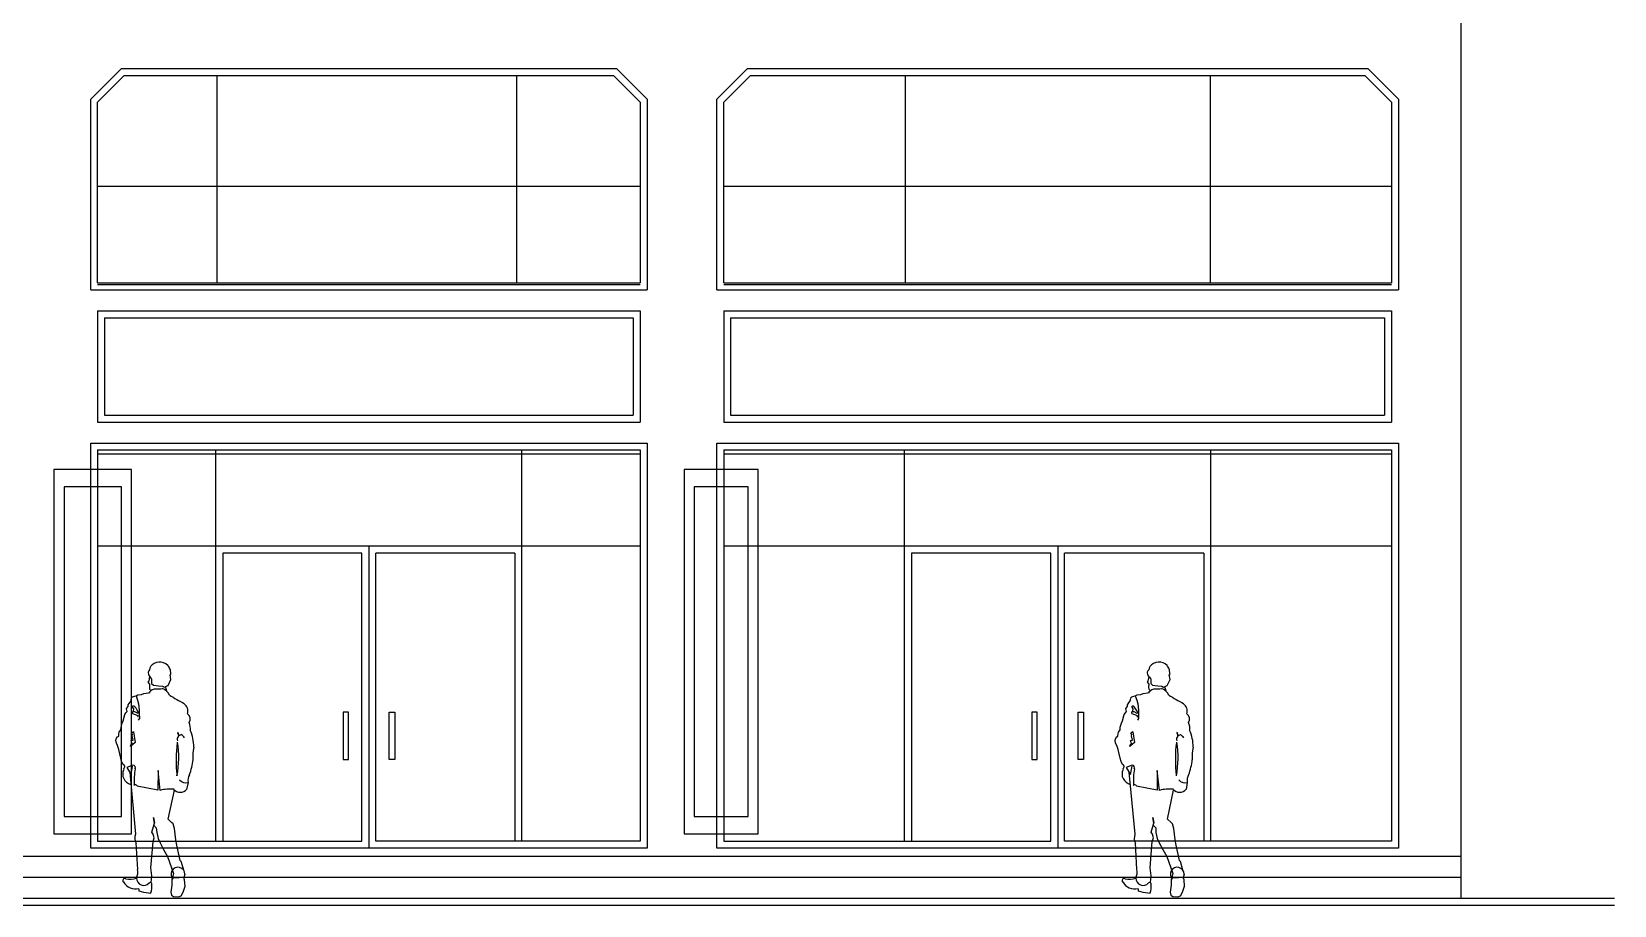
# Model space of a CAD drawing. Header units: inches. Extents: x 330 to 939, y 702 to 1608.
# Drawn here: x 836.8 to 939, y 702.5 to 758.9 of the extents above; entities that cross this region are included whole.
import ezdxf

# ---------------------------------------------------------------- set-up
doc = ezdxf.new("R2010")
doc.units = ezdxf.units.IN
doc.header["$MEASUREMENT"] = 0
doc.layers.add('01_EXISTING_RETAINED', color=7, linetype='Continuous', lineweight=25)
doc.layers.add('02_NEW_FACADE', color=7, linetype='Continuous', lineweight=25)

msp = doc.modelspace()

# ---------------------------------------------------------------- linework, layer by layer
at = {"layer": '01_EXISTING_RETAINED'}
for p, q in [((929.11, 702.93), (929.11, 759.58)), ((842.55, 756.49), (840.57, 754.51)), ((842.74, 756.04), (841.02, 754.32)), ((842.55, 756.49), (874.54, 756.49)), ((842.74, 756.04), (874.35, 756.04)), ((848.75, 742.66), (848.75, 756.04)), ((868.11, 742.66), (868.11, 756.04)), ((874.35, 756.04), (876.07, 754.32)), ((874.54, 756.49), (876.52, 754.51)), ((883, 756.49), (881.02, 754.51)), ((883.19, 756.04), (881.47, 754.32)), ((883, 756.49), (923.08, 756.49)), ((883.19, 756.04), (922.89, 756.04)), ((893.2, 742.66), (893.2, 756.04)), ((912.91, 742.66), (912.91, 756.04)), ((922.89, 756.04), (924.61, 754.32)), ((923.08, 756.49), (925.06, 754.51)), ((840.57, 742.21), (840.57, 754.51)), ((841.02, 742.66), (841.02, 754.32)), ((876.07, 754.32), (876.07, 742.66)), ((876.52, 754.51), (876.52, 742.21)), ((881.02, 742.21), (881.02, 754.51)), ((881.47, 742.66), (881.47, 754.32)), ((924.61, 754.32), (924.61, 742.66)), ((925.06, 754.51), (925.06, 742.21)), ((841.02, 748.9), (876.07, 748.9)), ((881.47, 748.9), (924.61, 748.9)), ((841.02, 742.66), (876.07, 742.66)), ((841.02, 742.55), (876.07, 742.55)), ((881.47, 742.66), (924.61, 742.66)), ((881.47, 742.55), (924.61, 742.55)), ((840.57, 742.21), (876.52, 742.21)), ((881.02, 742.21), (925.06, 742.21)), ((841.02, 740.86), (876.07, 740.86)), ((841.02, 740.86), (841.02, 733.67)), ((841.46, 740.41), (875.62, 740.41)), ((841.46, 740.41), (841.46, 734.12)), ((875.62, 740.41), (875.62, 734.12)), ((876.07, 740.86), (876.07, 733.67)), ((881.47, 740.86), (881.47, 733.67)), ((881.47, 740.86), (924.61, 740.86)), ((881.91, 740.41), (881.91, 734.12)), ((881.91, 740.41), (924.16, 740.41)), ((924.16, 740.41), (924.16, 734.12)), ((924.61, 740.86), (924.61, 733.67)), ((841.46, 734.12), (875.62, 734.12)), ((881.91, 734.12), (924.16, 734.12)), ((841.02, 733.67), (876.07, 733.67)), ((881.47, 733.67), (924.61, 733.67)), ((840.57, 732.32), (876.52, 732.32)), ((840.57, 706.16), (840.57, 732.32)), ((876.52, 732.32), (876.52, 706.16)), ((881.02, 706.16), (881.02, 732.32)), ((881.02, 732.32), (925.06, 732.32)), ((925.06, 732.32), (925.06, 706.16)), ((841.02, 731.87), (876.07, 731.87)), ((841.02, 731.87), (841.02, 706.61)), ((841.02, 731.63), (876.07, 731.63)), ((848.66, 706.61), (848.66, 731.87)), ((868.43, 706.61), (868.43, 731.87)), ((876.07, 731.87), (876.07, 706.61)), ((881.47, 731.87), (881.47, 706.61)), ((881.47, 731.87), (924.61, 731.87)), ((881.47, 731.63), (924.61, 731.63)), ((893.15, 706.61), (893.15, 731.87)), ((912.93, 706.61), (912.93, 731.87)), ((924.61, 731.87), (924.61, 706.61)), ((876.07, 725.66), (841.02, 725.66)), ((849.11, 725.21), (849.11, 706.61)), ((858.09, 725.21), (849.11, 725.21)), ((858.09, 706.61), (858.09, 725.21)), ((858.54, 725.66), (858.54, 706.16)), ((858.99, 706.61), (858.99, 725.21)), ((867.98, 725.21), (858.99, 725.21)), ((867.98, 725.21), (867.98, 706.61)), ((924.61, 725.66), (881.47, 725.66)), ((902.59, 725.21), (893.6, 725.21)), ((893.6, 725.21), (893.6, 706.61)), ((902.59, 706.61), (902.59, 725.21)), ((903.04, 725.66), (903.04, 706.16)), ((912.48, 725.21), (903.49, 725.21)), ((903.49, 706.61), (903.49, 725.21)), ((912.48, 725.21), (912.48, 706.61)), ((844.41, 717.88), (844.38, 717.68)), ((845.59, 717.91), (845.55, 717.96)), ((845.63, 717.86), (845.59, 717.91)), ((845.67, 717.79), (845.63, 717.86)), ((845.72, 717.68), (845.67, 717.79)), ((908.97, 717.88), (908.93, 717.68)), ((910.14, 717.91), (910.11, 717.96)), ((910.18, 717.86), (910.14, 717.91)), ((910.23, 717.79), (910.18, 717.86)), ((910.27, 717.68), (910.23, 717.79)), ((844.32, 716.95), (844.27, 716.88)), ((844.27, 716.88), (844.36, 716.76)), ((844.32, 717.62), (844.28, 717.53)), ((844.28, 717.53), (844.3, 717.36)), ((844.3, 717.36), (844.36, 717.28)), ((844.38, 717.68), (844.32, 717.62)), ((844.36, 717.25), (844.32, 716.95)), ((844.36, 717.28), (844.41, 717.21)), ((844.36, 716.76), (844.36, 716.56)), ((844.41, 717.21), (844.45, 717.15)), ((844.45, 717.15), (844.5, 717.09)), ((844.5, 717.09), (844.5, 717.01)), ((844.5, 717.01), (844.5, 716.8)), ((844.5, 716.8), (844.62, 716.69)), ((845.57, 716.67), (845.74, 717.06)), ((845.7, 717.36), (845.75, 717.37)), ((845.74, 717.06), (845.7, 717.36)), ((845.74, 717.45), (845.72, 717.68)), ((845.75, 717.37), (845.74, 717.45)), ((908.87, 717.62), (908.83, 717.53)), ((908.83, 717.53), (908.85, 717.36)), ((908.87, 716.95), (908.83, 716.88)), ((908.83, 716.88), (908.92, 716.76)), ((908.85, 717.36), (908.91, 717.28)), ((908.93, 717.68), (908.87, 717.62)), ((908.92, 717.25), (908.87, 716.95)), ((908.91, 717.28), (908.96, 717.21)), ((908.92, 716.76), (908.91, 716.56)), ((908.96, 717.21), (909.01, 717.15)), ((909.01, 717.15), (909.06, 717.09)), ((909.06, 717.09), (909.05, 717.01)), ((909.05, 717.01), (909.05, 716.8)), ((909.05, 716.8), (909.17, 716.69)), ((910.12, 716.67), (910.3, 717.06)), ((910.25, 717.36), (910.3, 717.37)), ((910.3, 717.06), (910.25, 717.36)), ((910.29, 717.45), (910.27, 717.68)), ((910.3, 717.37), (910.29, 717.45)), ((843.18, 715.67), (843.19, 715.75)), ((843.19, 715.75), (843.21, 715.86)), ((843.21, 715.86), (843.28, 715.94)), ((843.28, 715.94), (843.4, 715.98)), ((843.4, 715.98), (843.5, 715.99)), ((843.5, 716), (843.62, 716.06)), ((843.5, 715.99), (843.6, 715.73)), ((843.6, 715.73), (843.66, 715.48)), ((843.62, 716.06), (843.85, 716.09)), ((843.85, 716.09), (844, 716.16)), ((844, 716.16), (844.3, 716.19)), ((844.3, 716.19), (844.41, 716.21)), ((844.36, 716.56), (844.36, 716.44)), ((844.36, 716.44), (844.48, 716.33)), ((844.62, 716.69), (844.79, 716.67)), ((844.79, 716.67), (844.95, 716.64)), ((844.95, 716.64), (845.21, 716.63)), ((845.21, 716.63), (845.33, 716.56)), ((845.33, 716.56), (845.41, 716.59)), ((845.41, 716.6), (845.57, 716.67)), ((907.73, 715.67), (907.74, 715.75)), ((907.74, 715.75), (907.77, 715.86)), ((907.77, 715.86), (907.83, 715.94)), ((907.83, 715.94), (907.96, 715.98)), ((907.96, 715.98), (908.05, 715.99)), ((908.05, 716), (908.17, 716.06)), ((908.05, 715.99), (908.16, 715.73)), ((908.16, 715.73), (908.21, 715.48)), ((908.17, 716.06), (908.41, 716.09)), ((908.41, 716.09), (908.56, 716.16)), ((908.56, 716.16), (908.85, 716.19)), ((908.85, 716.19), (908.96, 716.21)), ((908.91, 716.56), (908.92, 716.44)), ((908.92, 716.44), (909.03, 716.33)), ((909.17, 716.69), (909.34, 716.67)), ((909.34, 716.67), (909.5, 716.64)), ((909.5, 716.64), (909.76, 716.63)), ((909.76, 716.63), (909.88, 716.56)), ((909.88, 716.56), (909.96, 716.59)), ((909.97, 716.6), (910.12, 716.67)), ((842.67, 714.38), (842.77, 714.8)), ((842.77, 714.8), (842.85, 714.91)), ((842.85, 714.91), (842.93, 714.98)), ((842.88, 715.17), (842.89, 715.19)), ((842.93, 714.98), (842.88, 715.17)), ((842.89, 715.19), (842.99, 715.31)), ((842.99, 715.31), (843, 715.42)), ((843, 715.42), (843.18, 715.67)), ((843.29, 715.33), (843.26, 715.31)), ((843.26, 715.31), (843.26, 715.26)), ((843.26, 715.26), (843.33, 715.16)), ((843.27, 714.96), (843.31, 714.99)), ((843.27, 714.88), (843.27, 714.96)), ((843.3, 714.83), (843.27, 714.88)), ((843.36, 715.33), (843.29, 715.33)), ((843.64, 714.71), (843.3, 714.83)), ((843.33, 715.16), (843.31, 715)), ((843.31, 714.99), (843.41, 714.98)), ((843.42, 715.28), (843.36, 715.33)), ((843.41, 714.98), (843.61, 714.88)), ((843.5, 715.2), (843.42, 715.28)), ((843.58, 715.08), (843.5, 715.2)), ((843.68, 714.91), (843.58, 715.08)), ((843.61, 714.88), (843.68, 714.91)), ((843.64, 714.62), (843.64, 714.71)), ((843.66, 715.48), (843.67, 715.3)), ((843.67, 715.3), (843.71, 715.06)), ((843.71, 715.06), (843.71, 714.85)), ((843.71, 714.85), (843.72, 714.54)), ((857.22, 714.95), (856.87, 714.95)), ((856.87, 714.95), (856.87, 711.89)), ((857.22, 711.89), (857.22, 714.95)), ((859.86, 714.95), (860.22, 714.95)), ((859.86, 711.89), (859.86, 714.95)), ((860.22, 714.95), (860.22, 711.89)), ((901.72, 714.95), (901.36, 714.95)), ((901.36, 714.95), (901.36, 711.89)), ((901.72, 711.89), (901.72, 714.95)), ((904.36, 714.95), (904.71, 714.95)), ((904.36, 711.89), (904.36, 714.95)), ((904.71, 714.95), (904.71, 711.89)), ((907.23, 714.38), (907.33, 714.8)), ((907.33, 714.8), (907.41, 714.91)), ((907.41, 714.91), (907.49, 714.98)), ((907.44, 715.19), (907.55, 715.31)), ((907.44, 715.17), (907.44, 715.19)), ((907.49, 714.98), (907.44, 715.17)), ((907.55, 715.42), (907.73, 715.67)), ((907.55, 715.31), (907.55, 715.42)), ((907.84, 715.33), (907.82, 715.31)), ((907.82, 715.31), (907.82, 715.26)), ((907.82, 715.26), (907.89, 715.16)), ((907.82, 714.96), (907.87, 714.99)), ((907.83, 714.88), (907.82, 714.96)), ((907.85, 714.83), (907.83, 714.88)), ((907.92, 715.33), (907.84, 715.33)), ((908.2, 714.71), (907.85, 714.83)), ((907.89, 715.16), (907.87, 715)), ((907.87, 714.99), (907.96, 714.98)), ((907.98, 715.28), (907.92, 715.33)), ((907.96, 714.98), (908.16, 714.88)), ((908.05, 715.2), (907.98, 715.28)), ((908.14, 715.08), (908.05, 715.2)), ((908.24, 714.91), (908.14, 715.08)), ((908.16, 714.88), (908.24, 714.91)), ((908.2, 714.62), (908.2, 714.71)), ((908.21, 715.48), (908.23, 715.3)), ((908.23, 715.3), (908.27, 715.06)), ((908.27, 715.06), (908.26, 714.85)), ((908.26, 714.85), (908.27, 714.54)), ((842.41, 713.66), (842.52, 713.81)), ((842.52, 713.81), (842.53, 713.97)), ((842.53, 713.97), (842.61, 714.23)), ((842.61, 714.23), (842.67, 714.38)), ((843.2, 713.61), (843.33, 713.69)), ((843.33, 713.68), (843.44, 712.99)), ((843.72, 714.54), (843.64, 714.43)), ((906.97, 713.66), (907.07, 713.81)), ((907.07, 713.81), (907.08, 713.97)), ((907.08, 713.97), (907.16, 714.23)), ((907.16, 714.23), (907.23, 714.38)), ((907.76, 713.61), (907.89, 713.69)), ((907.89, 713.68), (908, 712.99)), ((908.27, 714.54), (908.19, 714.43)), ((842.19, 713.14), (842.23, 713.27)), ((842.23, 712.94), (842.19, 713.14)), ((842.23, 713.27), (842.31, 713.35)), ((842.31, 712.8), (842.23, 712.94)), ((842.31, 713.35), (842.38, 713.4)), ((842.39, 712.53), (842.31, 712.8)), ((842.38, 713.56), (842.41, 713.66)), ((842.38, 713.4), (842.38, 713.56)), ((843.44, 712.99), (843.14, 712.72)), ((843.14, 712.72), (843.17, 712.84)), ((843.17, 712.84), (843.24, 712.91)), ((843.19, 713.11), (843.32, 713.14)), ((843.24, 712.91), (843.19, 713.11)), ((843.27, 713.5), (843.2, 713.61)), ((843.25, 713.41), (843.27, 713.5)), ((843.32, 713.14), (843.25, 713.41)), ((906.75, 713.14), (906.79, 713.27)), ((906.78, 712.94), (906.75, 713.14)), ((906.87, 712.8), (906.78, 712.94)), ((906.79, 713.27), (906.86, 713.35)), ((906.86, 713.35), (906.93, 713.4)), ((906.95, 712.53), (906.87, 712.8)), ((906.93, 713.4), (906.94, 713.56)), ((906.94, 713.56), (906.97, 713.66)), ((908, 712.99), (907.69, 712.72)), ((907.69, 712.72), (907.73, 712.84)), ((907.73, 712.84), (907.8, 712.91)), ((907.74, 713.11), (907.88, 713.14)), ((907.8, 712.91), (907.74, 713.11)), ((907.83, 713.5), (907.76, 713.61)), ((907.8, 713.41), (907.83, 713.5)), ((907.88, 713.14), (907.8, 713.41)), ((842.51, 711.98), (842.39, 712.53)), ((842.57, 711.76), (842.51, 711.98)), ((842.66, 711.57), (842.57, 711.76)), ((856.87, 711.89), (857.22, 711.89)), ((860.22, 711.89), (859.86, 711.89)), ((901.36, 711.89), (901.72, 711.89)), ((904.71, 711.89), (904.36, 711.89)), ((907.07, 711.98), (906.95, 712.53)), ((907.13, 711.76), (907.07, 711.98)), ((907.22, 711.57), (907.13, 711.76)), ((843.3, 711.52), (842.91, 711.37)), ((842.91, 711.37), (843.18, 710.92)), ((843.09, 711.08), (843.47, 707.07)), ((843.18, 710.92), (843.28, 711.47)), ((844.92, 711.18), (844.91, 709.92)), ((845.06, 709.89), (844.92, 711.18)), ((907.85, 711.52), (907.46, 711.37)), ((907.46, 711.37), (907.74, 710.92)), ((907.64, 711.08), (908.02, 707.07)), ((907.74, 710.92), (907.84, 711.47)), ((909.47, 711.18), (909.46, 709.92)), ((909.62, 709.89), (909.47, 711.18)), ((844.91, 709.92), (843.58, 710.16)), ((845.58, 708.03), (845.98, 709.92)), ((846.86, 710.41), (846.77, 709.95)), ((909.46, 709.92), (908.13, 710.16)), ((910.14, 708.03), (910.53, 709.92)), ((911.41, 710.41), (911.33, 709.95)), ((844.53, 707.19), (844.7, 707.78)), ((844.62, 708.14), (844.7, 707.8)), ((844.7, 707.78), (844.62, 708.14)), ((844.7, 707.8), (844.62, 707.67)), ((844.62, 707.67), (844.81, 707.47)), ((845.8, 707.83), (845.58, 708.03)), ((845.9, 707.73), (845.8, 707.83)), ((845.99, 707.44), (845.9, 707.73)), ((909.08, 707.19), (909.26, 707.78)), ((909.18, 708.14), (909.26, 707.8)), ((909.26, 707.78), (909.18, 708.14)), ((909.26, 707.8), (909.18, 707.67)), ((909.18, 707.67), (909.37, 707.47)), ((910.36, 707.83), (910.14, 708.03)), ((910.46, 707.73), (910.36, 707.83)), ((910.55, 707.44), (910.46, 707.73)), ((841.02, 706.61), (858.09, 706.61)), ((843.49, 706.51), (843.59, 704.79)), ((844.46, 704.9), (844.6, 706.59)), ((844.6, 707.08), (844.53, 707.19)), ((844.67, 706.84), (844.6, 707.08)), ((844.6, 706.59), (844.67, 706.84)), ((844.81, 707.47), (844.84, 707.17)), ((844.84, 707.17), (844.92, 706.8)), ((844.92, 706.8), (845.05, 706.51)), ((845.05, 706.51), (845.28, 706.07)), ((846.08, 706.7), (845.99, 707.44)), ((846.13, 706.35), (846.08, 706.7)), ((876.07, 706.61), (858.99, 706.61)), ((881.47, 706.61), (902.59, 706.61)), ((924.61, 706.61), (903.49, 706.61)), ((908.05, 706.51), (908.14, 704.79)), ((909.01, 704.9), (909.15, 706.59)), ((909.16, 707.08), (909.08, 707.19)), ((909.15, 706.59), (909.22, 706.84)), ((909.22, 706.84), (909.16, 707.08)), ((909.37, 707.47), (909.39, 707.17)), ((909.39, 707.17), (909.47, 706.8)), ((909.47, 706.8), (909.6, 706.51)), ((909.6, 706.51), (909.83, 706.07)), ((910.63, 706.7), (910.55, 707.44)), ((910.69, 706.35), (910.63, 706.7)), ((929.11, 705.62), (668.43, 705.62)), ((876.52, 706.16), (840.57, 706.16)), ((845.28, 706.07), (845.53, 705.62)), ((845.53, 705.62), (845.92, 704.53)), ((846.34, 705.37), (846.13, 706.35)), ((925.06, 706.16), (881.02, 706.16)), ((909.83, 706.07), (910.08, 705.62)), ((910.08, 705.62), (910.47, 704.53)), ((910.9, 705.37), (910.69, 706.35)), ((844.51, 704.37), (844.46, 704.9)), ((845.92, 704.53), (845.88, 704.36)), ((846.41, 705.31), (846.34, 705.37)), ((846.58, 704.74), (846.41, 705.31)), ((846.66, 704.49), (846.59, 704.26)), ((909.07, 704.37), (909.01, 704.9)), ((910.47, 704.53), (910.43, 704.36)), ((910.97, 705.31), (910.9, 705.37)), ((911.13, 704.74), (910.97, 705.31)), ((911.22, 704.49), (911.15, 704.26)), ((929.11, 704.28), (668.43, 704.28)), ((843.71, 703.39), (843.7, 703.55)), ((844.48, 703.94), (844.51, 704.37)), ((845.82, 703.78), (845.75, 703.33)), ((845.88, 704.36), (845.82, 704.16)), ((845.82, 704.16), (845.82, 703.78)), ((846.59, 704.27), (845.98, 704.23)), ((846.55, 703.32), (846.67, 703.72)), ((846.64, 704.13), (846.59, 704.27)), ((846.67, 703.72), (846.64, 704.13)), ((908.26, 703.39), (908.25, 703.55)), ((909.04, 703.94), (909.07, 704.37)), ((910.37, 703.78), (910.31, 703.33)), ((910.38, 704.16), (910.37, 703.78)), ((910.43, 704.36), (910.38, 704.16)), ((911.15, 704.27), (910.54, 704.23)), ((911.1, 703.32), (911.23, 703.72)), ((911.2, 704.13), (911.15, 704.27)), ((911.23, 703.72), (911.2, 704.13)), ((651, 702.93), (939, 702.93)), ((651, 702.48), (939, 702.48)), ((844.01, 703.31), (843.71, 703.39)), ((844.46, 703.23), (844.01, 703.31)), ((845.75, 703.33), (845.8, 703.14)), ((845.8, 703.14), (845.92, 703.05)), ((845.92, 703.05), (846.24, 703.02)), ((846.24, 703.02), (846.42, 703.1)), ((846.42, 703.1), (846.55, 703.32)), ((908.57, 703.31), (908.26, 703.39)), ((909.01, 703.23), (908.57, 703.31)), ((910.31, 703.33), (910.35, 703.14)), ((910.35, 703.14), (910.47, 703.05)), ((910.47, 703.05), (910.8, 703.02)), ((910.8, 703.02), (910.98, 703.1)), ((910.98, 703.1), (911.1, 703.32))]:
    msp.add_line(p, q, dxfattribs=at)
for centre, radius, start, end in [((845.02, 717.43), 0.745, 45.1575, 141.624), ((909.58, 717.43), 0.745, 45.1575, 141.624), ((844.81, 715.86), 0.578, 90.7032, 142.335), ((843.78, 737.36), 20.94, 272.8138, 273.8726), ((845.02, 715.8), 0.686, 20.9493, 75.2447), ((845.71, 716.53), 0.299, 166.5646, 217.8265), ((851.94, 725.85), 11.64, 237.3378, 242.7805), ((909.37, 715.86), 0.578, 90.7032, 142.335), ((908.33, 737.36), 20.94, 272.8138, 273.8726), ((909.57, 715.8), 0.686, 20.9493, 75.2447), ((910.27, 716.53), 0.299, 166.5646, 217.8265), ((916.5, 725.85), 11.64, 237.3378, 242.7805), ((846.26, 715.02), 0.587, 342.2683, 53.1102), ((846.59, 714.5), 0.416, 327.4972, 55.6712), ((910.82, 715.02), 0.587, 342.2683, 53.1102), ((911.14, 714.5), 0.416, 327.4972, 55.6712), ((846.02, 713.89), 0.996, 353.2671, 22.722), ((844.6, 712.71), 2.63, 359.5066, 23.9654), ((910.58, 713.89), 0.996, 353.2671, 22.722), ((909.16, 712.71), 2.63, 359.5066, 23.9654), ((855.25, 711.86), 9.16, 172.8735, 186.3386), ((840.46, 711.99), 5.8, 348.6183, 10.1636), ((846.45, 713.19), 0.295, 132.892, 197.5234), ((846.32, 713.6), 0.136, 160.6722, 311.1082), ((845.98, 713.46), 0.278, 349.0023, 35.0458), ((845.88, 712.69), 0.969, 38.6237, 56.4826), ((849.48, 712.1), 2.32, 165.5713, 185.6094), ((919.8, 711.86), 9.16, 172.8735, 186.3386), ((905.02, 711.99), 5.8, 348.6183, 10.1636), ((911.01, 713.19), 0.295, 132.892, 197.5234), ((910.88, 713.6), 0.136, 160.6722, 311.1082), ((910.53, 713.46), 0.278, 349.0023, 35.0458), ((910.43, 712.69), 0.969, 38.6237, 56.4826), ((914.04, 712.1), 2.32, 165.5713, 185.6094), ((843.52, 712.24), 3.68, 338.834, 354.299), ((908.07, 712.24), 3.68, 338.834, 354.299), ((843.32, 710.95), 0.682, 154.158, 257.0497), ((842.64, 711.44), 0.134, 288.8367, 82.0052), ((843.3, 711.36), 0.155, 328.1519, 90.8371), ((847.95, 710.52), 4.57, 170.2742, 183.3476), ((847.62, 710.53), 0.772, 150.4278, 189.564), ((907.88, 710.95), 0.682, 154.158, 257.0497), ((907.2, 711.44), 0.134, 288.8367, 82.0052), ((907.85, 711.36), 0.155, 328.1519, 90.8371), ((912.5, 710.52), 4.57, 170.2742, 183.3476), ((912.17, 710.53), 0.772, 150.4278, 189.564), ((843.46, 710.13), 0.132, 27.8581, 136.2768), ((845.69, 707.43), 2.55, 84.0861, 104.5823), ((846.35, 710.34), 0.567, 222.1752, 319.4113), ((846.73, 710.95), 0.562, 222.8461, 283.359), ((908.01, 710.13), 0.132, 27.8581, 136.2768), ((910.25, 707.43), 2.55, 84.0861, 104.5823), ((910.91, 710.34), 0.567, 222.1752, 319.4113), ((911.28, 710.95), 0.562, 222.8461, 283.359), ((844.11, 706.81), 0.688, 158.1105, 207.9426), ((908.67, 706.81), 0.688, 158.1105, 207.9426), ((842.94, 704.59), 0.675, 329.2053, 17.439), ((846.21, 704.49), 0.446, 0.2336, 227.5247), ((907.5, 704.59), 0.675, 329.2053, 17.439), ((910.76, 704.49), 0.446, 0.2336, 227.5247), ((842.77, 704.08), 0.133, 61.3093, 231.1448), ((843.48, 704.44), 0.908, 210.0612, 282.7366), ((843.13, 705.39), 1.23, 256.1798, 289.1944), ((843.99, 704.22), 0.46, 178.6275, 318.9985), ((844.41, 703.83), 0.119, 324.8885, 136.639), ((843.33, 703.65), 1.19, 341.8585, 7.4816), ((907.33, 704.08), 0.133, 61.3093, 231.1448), ((908.03, 704.44), 0.908, 210.0612, 282.7366), ((907.69, 705.39), 1.23, 256.1798, 289.1944), ((908.55, 704.22), 0.46, 178.6275, 318.9985), ((908.97, 703.83), 0.119, 324.8885, 136.639), ((907.89, 703.65), 1.19, 341.8585, 7.4816)]:
    msp.add_arc(centre, radius, start, end, dxfattribs=at)
at = {"layer": '02_NEW_FACADE'}
for points in [[(843.2, 707.1), (843.2, 730.6), (838.2, 730.6), (838.2, 707.1)], [(883.7, 707.1), (883.7, 730.6), (878.9, 730.6), (878.9, 707.1)], [(842.55, 708.2), (842.55, 729.5), (838.85, 729.5), (838.85, 708.2)], [(883.05, 708.2), (883.05, 729.5), (879.55, 729.5), (879.55, 708.2)]]:
    msp.add_lwpolyline(points, close=True, dxfattribs=at)

doc.saveas('drawing.dxf')
